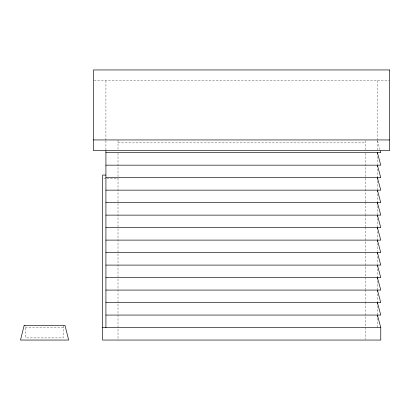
<?xml version="1.0" encoding="UTF-8"?>
<svg xmlns="http://www.w3.org/2000/svg" width="410" height="410" viewBox="0 0 410 410"><rect width="100%" height="100%" fill="white"/><g stroke="black" fill="none" stroke-linecap="round" stroke-linejoin="round"><path stroke-width="0.31" stroke-dasharray="2.05 1.54" d="M94.105 80.703L389.5 80.703M118.018 142.864L365.305 142.864M103.791 178.432L106.267 178.432M106.887 178.432L118.018 178.432M25.379 327.769L63.786 327.769M377.564 140.773L380.126 150.291M377.405 80.703L377.405 140.179M377.405 140.804L377.405 150.173M377.405 156.415L377.405 164.538M377.405 168.91L377.405 177.028M377.405 180.774L377.405 189.517M377.405 193.894L377.405 202.012M377.405 205.758L377.405 214.502M377.405 218.253L377.405 226.996M377.405 231.368L377.405 240.111M377.405 243.232L377.405 251.356M377.405 256.352L377.405 264.47M377.405 268.842L377.405 276.965M377.405 280.712L377.405 290.08M377.405 293.827L377.405 301.944M377.405 305.696L377.405 315.064M377.405 318.186L377.405 327.554M365.305 140.717L365.305 149.906M365.305 153.109L365.305 201.761M365.305 202.402L365.305 213.928M365.305 214.568L365.305 226.73M365.305 227.371L365.305 276.668M365.305 277.309L365.305 289.47M365.305 290.111L365.305 301.637M365.305 302.272L365.305 339.408M118.018 140.179L118.018 149.906M118.018 153.109L118.018 228.011M118.018 228.652L118.018 340.049M105.918 80.703L105.918 140.179M105.918 140.804L105.918 150.173M63.786 325.73L63.775 337.02L62.761 337.912L26.137 337.876L25.379 336.887L25.379 325.73"/><path stroke-width="0.61" d="M93.485 139.943L389.5 139.943M105.918 152.669L380.762 152.669L380.285 150.885M105.918 165.163L380.762 165.163L377.405 152.669L377.405 153.919M105.918 175.07L102.556 175.07L102.556 340.049L380.762 340.049L380.762 327.554L377.405 315.064L377.405 316.31M105.918 177.653L380.762 177.653L377.405 165.163L377.405 166.409M105.918 190.143L380.762 190.143L377.405 177.653L377.405 178.903M105.918 202.637L380.762 202.637L377.405 190.143L377.405 191.393M105.918 215.127L380.762 215.127L377.405 202.637L377.405 203.888M105.918 227.622L380.762 227.622L377.405 215.127L377.405 216.377M105.918 240.111L380.762 240.111L377.405 227.622L377.405 228.867M105.918 252.606L380.762 252.606L377.405 240.111L377.405 241.362M105.918 265.096L380.762 265.096L377.405 252.606L377.405 253.851M105.918 277.585L380.762 277.585L377.405 265.096L377.405 266.346M105.918 290.08L380.762 290.08L377.405 277.585L377.405 278.836M105.918 302.57L380.762 302.57L377.405 290.08L377.405 291.331M105.918 315.064L380.762 315.064L377.405 302.57L377.405 303.82M102.556 327.554L380.762 327.554M105.918 150.793L105.918 327.554M24.159 325.417L20.5 340.049L68.66 340.049L65.005 325.417L24.159 325.417M389.5 69.951L93.485 69.951L93.485 150.696L389.5 150.696L389.5 69.951"/></g></svg>
